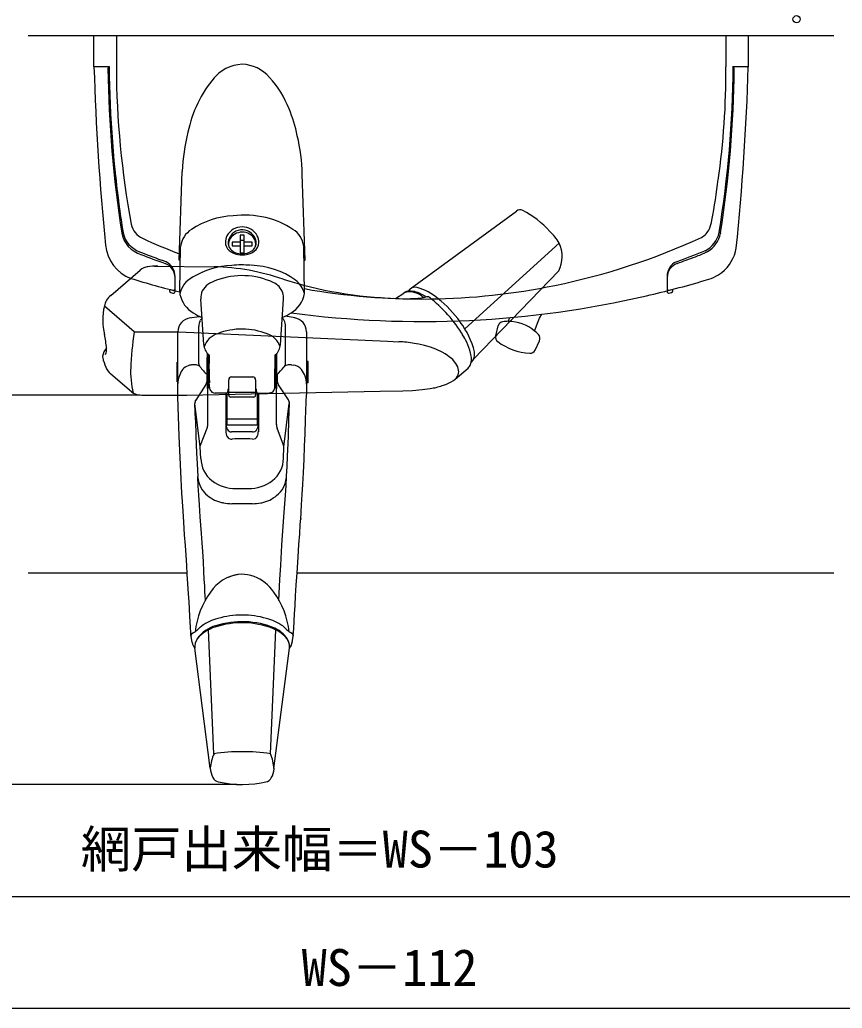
# Model space of a CAD drawing. Units: millimetres, scale not verified. Extents: x -525 to 525, y -783 to 778.
# Drawn here: x -311.8 to -164.7, y -490.5 to -313.8 of the extents above; entities that cross this region are included whole.
import ezdxf
from ezdxf.enums import TextEntityAlignment as Align

# ---------------------------------------------------------------- set-up
doc = ezdxf.new("R2010")
doc.units = ezdxf.units.MM
doc.header["$LTSCALE"] = 4
for name, color, linetype in [('0-3_YKK_12', 2, 'Continuous'), ('0-4_YKK_13', 4, 'Continuous'), ('0-6_YKK_D', 6, 'Continuous'), ('0-8_YSS_K', 3, 'Continuous')]:
    doc.layers.add(name, color=color, linetype=linetype)
doc.styles.add('ＭＳ ゴシック', font='')
doc.styles.get('ＭＳ ゴシック').set_extended_font_data('MS Gothic')

msp = doc.modelspace()

# ---------------------------------------------------------------- linework, layer by layer
at = {"layer": '0-3_YKK_12'}
msp.add_line((-166.236, -316.685), (-310.322, -316.685), dxfattribs=at)
at = {"layer": '0-4_YKK_13'}
for p, q in [((-298.547, -322.185), (-298.547, -316.685)), ((-294.547, -316.685), (-294.547, -322.185)), ((-185.547, -316.685), (-185.547, -322.185)), ((-295.747, -322.185), (-298.547, -322.185)), ((-283.321, -356.763), (-282.771, -340.911)), ((-241.986, -361.861), (-222.994, -348.001)), ((-271.703, -353.231), (-272.403, -353.231)), ((-186.495, -351.863), (-186.519, -351.993)), ((-283.195, -362.337), (-283.057, -354.307)), ((-260.911, -362.706), (-261.048, -354.307)), ((-232.245, -369.02), (-215.355, -353.7)), ((-189.271, -355.065), (-189.436, -355.144)), ((-285.63, -357.066), (-286.475, -356.756)), ((-283.099, -356.763), (-283.321, -356.763)), ((-188.94, -355.299), (-188.807, -355.224)), ((-295.555, -363.062), (-290.319, -358.527)), ((-287.7, -357.817), (-277.036, -357.948)), ((-230.69, -374.472), (-215.428, -358.67)), ((-284.047, -362.225), (-284.047, -359.722)), ((-196.047, -359.709), (-196.047, -359.851)), ((-285.047, -361.976), (-285.047, -362.253)), ((-284.047, -362.355), (-284.047, -362.225)), ((-195.047, -362.253), (-195.047, -361.971)), ((-284.822, -362.544), (-284.421, -362.646)), ((-283.189, -362.865), (-283.186, -362.892)), ((-278.908, -371.844), (-279.424, -363.722)), ((-265.205, -371.894), (-264.681, -363.722)), ((-244.638, -363.59), (-243.154, -362.637)), ((-239.311, -363.225), (-239.82, -362.963)), ((-195.674, -362.646), (-195.273, -362.544)), ((-291.367, -369.575), (-296.688, -364.966)), ((-281.519, -367.101), (-279.698, -366.809)), ((-262.584, -367.101), (-264.38, -366.799)), ((-224.455, -367.717), (-224.203, -367.027)), ((-279.809, -375.267), (-279.807, -368.574)), ((-264.296, -375.267), (-264.296, -368.603)), ((-226.707, -370.262), (-226.253, -368.506)), ((-260.553, -369.557), (-260.553, -380.804)), ((-219.671, -372.831), (-218.886, -371.188)), ((-278.052, -373.634), (-278.053, -379.519)), ((-230.69, -374.472), (-231.092, -375.002)), ((-280.303, -375.5), (-281.114, -375.501)), ((-277.943, -375.262), (-278.053, -375.262)), ((-266.154, -375.262), (-266.053, -375.262)), ((-266.149, -375.262), (-266.15, -375.249)), ((-263.233, -375.5), (-263.802, -375.5)), ((-263.233, -375.5), (-262.899, -375.506)), ((-233.94, -378.019), (-231.642, -376.047)), ((-291.752, -380.389), (-295.572, -377.081)), ((-273.953, -377.646), (-270.153, -377.646)), ((-265.803, -377.21), (-265.798, -378.171)), ((-278.529, -378.978), (-280.358, -381.786)), ((-278.202, -386.213), (-278.202, -379.71)), ((-278.053, -378.262), (-277.898, -378.262)), ((-277.891, -379.528), (-277.927, -378.262)), ((-274.596, -379.897), (-274.61, -380.21)), ((-274.453, -380.921), (-274.453, -378.183)), ((-269.653, -378.183), (-269.652, -380.922)), ((-269.492, -380.231), (-269.51, -379.886)), ((-266.053, -378.262), (-266.2, -378.262)), ((-266.196, -378.283), (-266.195, -378.262)), ((-265.903, -386.213), (-265.903, -379.756)), ((-263.774, -381.745), (-265.55, -379.029)), ((-260.253, -378.662), (-260.553, -378.662)), ((-274.914, -380.512), (-276.889, -380.512)), ((-274.953, -380.512), (-274.953, -387.46)), ((-274.803, -380.488), (-274.803, -386.277)), ((-269.653, -380.443), (-274.453, -380.443)), ((-269.953, -381.241), (-274.153, -381.241)), ((-269.303, -386.277), (-269.303, -380.49)), ((-269.192, -380.512), (-267.217, -380.512)), ((-269.153, -380.512), (-269.152, -387.46)), ((-280.418, -385.301), (-280.52, -382.368)), ((-279.536, -390.138), (-280.487, -382.415)), ((-264.569, -390.138), (-263.619, -382.415)), ((-274.803, -385.133), (-269.303, -385.133)), ((-279.474, -389.861), (-278.304, -386.797)), ((-269.303, -386.277), (-274.803, -386.277)), ((-269.153, -386.161), (-269.153, -386.145)), ((-264.631, -389.861), (-265.8, -386.797)), ((-270.203, -387.477), (-273.953, -387.477)), ((-279.536, -390.138), (-279.474, -389.861)), ((-279.462, -392.201), (-279.536, -390.138)), ((-279.956, -395.606), (-279.984, -395.449)), ((-264.15, -395.606), (-264.121, -395.449)), ((-273.532, -397.563), (-270.858, -397.565)), ((-275.379, -400.158), (-275.578, -400.121)), ((-270.216, -400.311), (-273.89, -400.311)), ((-268.726, -400.158), (-268.527, -400.121)), ((-280.994, -425.119), (-281.195, -423.989)), ((-277.103, -444.998), (-278.063, -422.867)), ((-267.003, -444.998), (-266.042, -422.867)), ((-263.106, -425.125), (-262.91, -423.989)), ((-277.747, -447.585), (-280.534, -426.151)), ((-266.359, -447.624), (-263.571, -426.151))]:
    msp.add_line(p, q, dxfattribs=at)
for points in [[(-181.547, -316.685), (-181.547, -322.185), (-184.342, -322.185)], [(-261.008, -356.763), (-260.795, -356.763), (-261.297, -341.417)], [(-271.703, -354.173), (-270.253, -354.173), (-270.253, -353.567), (-271.703, -353.567), (-271.703, -352.311), (-272.403, -352.311), (-272.403, -353.567), (-273.853, -353.567), (-273.853, -354.173), (-272.403, -354.173)], [(-272.403, -353.567), (-272.403, -355.429), (-271.703, -355.429), (-271.703, -353.567)], [(-196.047, -359.854), (-196.047, -362.204), (-196.047, -362.355)], [(-219.756, -369.427), (-219.132, -367.711), (-218.868, -367.113), (-218.434, -366.418)], [(-291.367, -369.575), (-283.375, -369.602), (-246.069, -371.271), (-244.041, -371.357)], [(-283.553, -378.512), (-283.553, -375.012), (-283.553, -369.557)], [(-236.276, -379.187), (-235.648, -378.97), (-235.015, -378.701), (-234.693, -378.535), (-234.285, -378.276), (-233.94, -378.019), (-233.733, -377.778), (-233.569, -377.527), (-233.442, -377.257), (-233.365, -376.987), (-233.331, -376.698), (-233.341, -376.412), (-233.391, -376.134), (-233.501, -375.803), (-233.634, -375.524), (-233.818, -375.225), (-234.05, -374.919), (-234.403, -374.539), (-234.625, -374.333), (-235.008, -374.019), (-235.313, -373.798), (-235.719, -373.533), (-236.285, -373.211), (-237.421, -372.682), (-238.358, -372.337), (-239.45, -372.016), (-240.425, -371.79), (-241.261, -371.636)], [(-278.303, -378.123), (-278.303, -377.21), (-278.303, -374.884), (-278.275, -373.406)], [(-278.252, -379.716), (-278.259, -379.39), (-278.263, -379.026), (-278.265, -378.602), (-278.267, -378.203), (-278.267, -377.717), (-278.267, -377.384), (-278.266, -376.751), (-278.259, -375.165), (-278.232, -373.464)], [(-277.978, -373.708), (-277.976, -374.782), (-277.973, -375.262)], [(-266.132, -375.262), (-266.131, -375.128), (-266.129, -374.973), (-266.128, -374.762), (-266.128, -374.547), (-266.127, -374.053), (-266.123, -373.707)], [(-266.053, -373.638), (-266.052, -374.025), (-266.052, -375.262), (-266.053, -377.069), (-266.053, -378.262), (-266.053, -379.519), (-266.053, -379.562)], [(-265.856, -379.762), (-265.837, -377.069), (-265.851, -374.608), (-265.875, -373.447)], [(-281.203, -423.847), (-281.237, -423.251), (-281.279, -422.453), (-281.335, -421.409), (-281.39, -420.417), (-281.469, -419.136), (-281.549, -417.807), (-281.635, -416.435), (-281.749, -414.644), (-281.86, -412.914), (-281.964, -411.343), (-282.089, -409.471), (-282.205, -407.756), (-282.336, -405.841), (-282.486, -403.612), (-282.618, -401.607), (-282.725, -399.931), (-282.82, -398.434), (-283.033, -394.573), (-283.299, -388.251), (-283.545, -381.213), (-283.553, -378.512), (-283.653, -378.512), (-283.653, -375.012), (-283.553, -375.012)], [(-277.963, -375.262), (-277.964, -375.078), (-277.963, -374.891)], [(-277.897, -378.258), (-277.899, -377.916), (-277.904, -377.427), (-277.904, -376.683), (-277.932, -375.712), (-277.942, -375.263)], [(-266.199, -378.282), (-266.2, -378.262), (-266.201, -378.206), (-266.201, -378.076), (-266.201, -377.942), (-266.2, -377.805), (-266.199, -377.677), (-266.198, -377.552), (-266.196, -377.374), (-266.194, -377.185), (-266.189, -376.807), (-266.181, -376.345), (-266.172, -375.907), (-266.163, -375.525), (-266.156, -375.29), (-266.153, -375.25)], [(-260.253, -378.662), (-260.253, -374.862), (-260.553, -374.862)], [(-243.318, -380.11), (-241.586, -380.041), (-239.83, -379.886), (-238.43, -379.69)], [(-289.36, -380.903), (-281.951, -380.903), (-247.38, -380.195), (-243.32, -380.101)], [(-262.9, -423.883), (-262.83, -422.586), (-262.761, -421.24), (-262.688, -419.961), (-262.597, -418.513), (-262.49, -416.765), (-262.371, -414.878), (-262.226, -412.636), (-262.04, -409.835), (-261.887, -407.577), (-261.757, -405.664), (-261.647, -404.045), (-261.573, -402.925), (-261.573, -403.051), (-261.417, -400.516), (-261.295, -398.6), (-261.192, -396.852), (-261.079, -394.709), (-260.972, -392.404), (-260.874, -390.026), (-260.79, -387.826), (-260.695, -385.236), (-260.586, -382.164), (-260.553, -380.804)], [(-264.114, -395.372), (-264.022, -393.651), (-263.934, -391.811), (-263.841, -389.562), (-263.789, -388.233), (-263.687, -385.301), (-263.585, -382.368), (-263.584, -382.333)], [(-280.418, -385.301), (-280.316, -388.233), (-280.199, -391.198), (-280.106, -393.197), (-279.984, -395.449)], [(-264.643, -392.201), (-264.569, -390.138), (-264.631, -389.861)], [(-278.623, -417.515), (-278.664, -416.766), (-278.702, -416.013), (-278.754, -415.014), (-278.818, -413.773), (-278.89, -412.401), (-278.988, -410.627), (-279.092, -408.871), (-279.195, -407.274), (-279.307, -405.636), (-279.415, -404.154), (-279.53, -402.62), (-279.692, -400.511), (-279.823, -398.793), (-279.907, -397.118), (-279.981, -395.47)], [(-265.483, -417.609), (-265.292, -413.876), (-265.154, -411.303), (-264.939, -407.711), (-264.574, -402.622), (-264.282, -398.793), (-264.198, -397.118), (-264.115, -395.4)]]:
    msp.add_lwpolyline(points, dxfattribs=at)
for centre, radius, start, end in [((152.18, -308.793), 450.926, 181.70183, 185.76277), ((-295.752, -322.485), 0.3, 89.13177, 179.93816), ((-88.048, -319.898), 208.02, 180.71263, 188.85765), ((-89.292, -319.658), 206.582, 180.70076, 188.15072), ((-136.942, -321.504), 157.607, 180.24748, 190.54119), ((-271.679, -328.85), 7.125, 92.96322, 141.76008), ((-272.343, -328.623), 6.896, 41.20227, 87.54694), ((-318.351, -323.318), 132.808, 351.71611, 0.48879), ((-379.171, -320.585), 194.942, 350.78163, 359.52987), ((-391.7, -319.941), 207.673, 351.15773, 359.29805), ((-184.343, -322.485), 0.3, 341.02945, 90.90299), ((-617.396, -309.626), 436.029, 354.0803, 358.34951), ((-181.855, -322.485), 0.3, 359.98926, 88.44884), ((-260.472, -338.186), 21.709, 139.69271, 168.53901), ((-280.14, -335.988), 17.618, 20.79884, 42.5176), ((-283.868, -338.622), 22.068, 10.70377, 23.75796), ((-248.272, -342.329), 34.529, 165.82302, 177.64679), ((-294.315, -342.16), 33.026, 1.28898, 13.36951), ((-108.621, -321.892), 187.131, 185.96683, 189.22032), ((-287.402, -329.942), 101.261, 348.80715, 352.99179), ((-222.336, -348.783), 1.022, 63.4129, 130.04515), ((-229.367, -362.549), 16.481, 41.48105, 62.99962), ((-272.819, -363.93), 15.138, 93.28631, 123.25481), ((-271.735, -366.965), 18.253, 77.66017, 96.13864), ((-270.623, -362.032), 13.196, 54.63254, 77.79816), ((-193.789, -348.959), 5.755, 337.42539, 353.32502), ((-288.422, -349.623), 3.541, 191.63763, 245.72424), ((-278.859, -354.851), 4.233, 122.28243, 172.61205), ((-272.058, -353.92), 3.104, 90.14922, 150.71251), ((-272.049, -353.854), 2.515, 9.84675, 164.14525), ((-272.048, -353.92), 3.104, 29.28749, 89.85078), ((-265.048, -354.723), 4.021, 5.94499, 59.14226), ((-223.974, -358.941), 10.087, 31.30055, 46.42477), ((-191.899, -349.386), 3.86, 300.93975, 332.51074), ((-288.757, -351.032), 4.913, 190.52238, 253.55072), ((-288.808, -350.901), 4.631, 192.16143, 249.71062), ((-245.552, -256.72), 105.858, 245.24581, 249.12996), ((-272.302, -353.624), 2.749, 153.60371, 179.80112), ((-272.904, -353.703), 1.654, 161.07986, 229.18843), ((-272.446, -353.949), 2.053, 116.88843, 181.23601), ((-272.022, -354.458), 2.702, 61.0144, 120.02852), ((-271.768, -353.964), 2.147, 353.47219, 60.56318), ((-271.803, -353.624), 2.749, 0.19888, 26.39629), ((-240.241, -243.202), 120.508, 281.54804, 294.68469), ((-191.249, -350.922), 4.59, 295.52661, 348.78869), ((-191.205, -351.1), 4.77, 300.17059, 349.21271), ((-289.452, -353.437), 7.044, 185.1106, 249.12926), ((-152.705, -2.395), 378.77, 248.65508, 249.31866), ((-271.893, -353.363), 3.168, 184.47868, 190.75625), ((-272.904, -353.442), 2.164, 193.71523, 238.76643), ((-272.192, -352.865), 2.746, 224.43853, 272.97482), ((-271.899, -352.909), 2.702, 266.81766, 305.07128), ((-271.821, -352.56), 3.234, 271.56725, 306.05599), ((-271.237, -353.688), 1.687, 301.85835, 8.31396), ((-271.09, -353.507), 2.039, 305.39611, 357.05823), ((-220.461, -356.11), 5.646, 333.03884, 25.26522), ((-273.598, -142.234), 228.94, 290.24075, 291.56841), ((-190.745, -353.384), 7.157, 308.91929, 350.24858), ((-244.109, -238.245), 126.195, 248.60329, 250.68671), ((-272.07, -351.911), 3.903, 238.78866, 265.30335), ((-272.113, -349.574), 6.233, 267.45609, 274.66438), ((-535.671, 581.006), 998.528, 289.99339, 290.19322), ((-200.508, -330.206), 27.631, 290.14651, 294.75046), ((-288.437, -361.013), 3.118, 98.93665, 127.12597), ((-287.516, -366.206), 8.392, 87.33305, 100.46617), ((-286.812, -359.931), 2.766, 1.84416, 69.56946), ((-286.93, -359.641), 2.884, 358.38787, 63.13434), ((-273.34, -372.192), 14.502, 92.30093, 121.51192), ((-277.868, -397.686), 39.747, 70.72247, 88.80112), ((-272.142, -376.133), 18.517, 85.1592, 95.51645), ((-270.701, -371.732), 14.051, 54.24166, 88.84113), ((-193.22, -359.612), 2.829, 114.47711, 181.96796), ((-193.258, -359.947), 2.791, 111.51548, 178.16261), ((-249.991, -224.978), 141.412, 252.73447, 256.41654), ((-279.007, -363.633), 4.258, 116.6904, 169.36916), ((-272.142, -376.133), 18.517, 118.2964, 119.25537), ((-275.499, -364.424), 4.231, 105.66678, 129.0214), ((-272.053, -372.709), 13.183, 65.20283, 110.36789), ((-242.333, -289.256), 74.369, 252.46022, 268.22389), ((-265.595, -364.106), 4.888, 16.63634, 50.57067), ((-239.589, -189.574), 178.059, 282.93533, 286.36992), ((-191.408, -351.954), 8.694, 283.31367, 306.39412), ((-284.734, -362.243), 0.314, 178.10566, 253.74306), ((-284.347, -361.839), 0.3, 257.96479, 358.71322), ((-276.791, -363.407), 2.652, 121.12951, 186.83328), ((-267.973, -363.899), 3.475, 22.05095, 65.34601), ((-240.042, -245.155), 118.554, 259.85715, 281.6427), ((-241.107, -363.079), 1.466, 75.70535, 147.97788), ((-243.195, -370.699), 9.366, 48.75062, 74.84042), ((-195.747, -361.839), 0.3, 180, 283.67405), ((-195.348, -362.253), 0.3, 284.40057, 359.96204), ((-293.554, -365.543), 3.187, 128.89102, 169.58725), ((-284.348, -362.354), 0.3, 255.87795, 0.23738), ((-281.398, -362.581), 1.814, 172.28103, 189.0211), ((-278.215, -361.792), 5.092, 192.47998, 239.50529), ((-267.775, -363.353), 3.116, 353.18859, 14.08029), ((-265.806, -361.898), 4.961, 299.69523, 350.62223), ((-239.919, -190.315), 177.409, 262.42397, 283.08428), ((-242.814, -339.112), 24.546, 265.73854, 278.25579), ((-242.161, -363.887), 1.596, 88.3698, 128.4771), ((-242.087, -365.797), 3.366, 51.84052, 107.24554), ((-242.203, -366.846), 4.555, 58.45665, 89.47052), ((-238.973, -361.36), 2.068, 239.97792, 261.18171), ((-238.99, -362.578), 0.722, 243.61492, 271.34554), ((-239.022, -364.327), 1.028, 35.07789, 88.23491), ((-253.882, -383.075), 24.91, 29.62623, 50.8749), ((-248.547, -378.538), 18.824, 34.79987, 52.23731), ((-195.747, -362.354), 0.3, 180.06874, 284.16262), ((-286.37, -367.506), 10.626, 166.1733, 194.1577), ((-281.024, -369.581), 2.529, 96.91709, 179.46262), ((-276.331, -359.878), 7.724, 234.66382, 248.00826), ((-278.467, -368.282), 1.317, 124.01733, 147.07522), ((-265.176, -367.767), 0.67, 19.44425, 64.6978), ((-267.197, -360.855), 6.587, 290.59322, 306.13475), ((-266.945, -368.651), 2.646, 1.85937, 24.76319), ((-263.058, -369.562), 2.506, 0.10292, 81.51399), ((-277.63, -368.547), 2.178, 153.60168, 180.7276), ((-272.065, -381.058), 11.98, 67.87654, 111.48142), ((-243.996, -376.348), 13.86, 13.29978, 37.82311), ((-225.285, -368.756), 1, 97.90864, 165.52754), ((-224.33, -376.3), 8.604, 90.78376, 97.29889), ((-224.437, -374.978), 7.26, 49.88386, 90.13918), ((-309.265, -373.211), 12.969, 3.1465, 14.1278), ((-231.912, -378.467), 60.116, 171.49437, 177.8366), ((-275.358, -373.439), 3.694, 107.22427, 161.18233), ((-268.563, -373.28), 3.47, 17.45934, 73.09591), ((-242.137, -376.151), 11.28, 11.69437, 32.49667), ((-225.727, -370.515), 1.012, 166.70092, 232.95548), ((-223.332, -373.804), 5.672, 41.31704, 50.8241), ((-219.788, -370.757), 1, 334.47246, 44.25677), ((-294.379, -374.348), 2.677, 136.33059, 171.29307), ((-298.616, -372.704), 2.309, 336.67414, 5.09132), ((-276.307, -371.71), 2.604, 182.76086, 229.87192), ((-267.798, -371.721), 2.597, 310.02082, 357.00193), ((-244.664, -391.522), 20.174, 80.28652, 88.22889), ((-220.157, -363.219), 10.191, 232.67198, 267.42257), ((-220.563, -372.416), 0.985, 266.96653, 335.0703), ((-295.079, -373.829), 1.95, 183.33873, 190.70989), ((-285.043, -371.272), 12.303, 193.72507, 201.94823), ((-233.84, -374.433), 2.806, 339.803, 11.70058), ((-233.327, -373.437), 2.833, 338.58362, 5.6372), ((-293.9, -374.934), 2.72, 200.13307, 232.09265), ((-275.194, -376.722), 16.8, 177.17498, 193.07953), ((-280.891, -377.858), 2.371, 96.89876, 152.11233), ((-280.337, -376.613), 1.113, 47.99601, 88.2659), ((-279.053, -375.259), 0.754, 180.60468, 224.31642), ((-271.315, -369.589), 10.34, 216.81876, 227.48356), ((-282.699, -375.23), 4.757, 359.61495, 4.0892), ((-274.748, -367.81), 12.976, 313.57946, 321.54617), ((-265.28, -375.177), 0.987, 314.66933, 354.77499), ((-263.782, -376.542), 1.042, 91.12193, 140.50342), ((-263.104, -377.608), 2.111, 38.65709, 84.44929), ((-264.705, -378.874), 4.153, 359.4306, 38.49619), ((-232.432, -375.044), 1.277, 308.18329, 343.71727), ((-279.188, -378.905), 4.364, 145.16605, 178.4804), ((-279.996, -378.132), 1.693, 330.13824, 0.30269), ((-273.953, -378.146), 0.5, 90, 180), ((-270.152, -378.146), 0.5, 355.78511, 90.13196), ((-264.073, -378.135), 1.727, 180.88883, 210.97288), ((-278.249, -379.52), 0.196, 269.30028, 1.14317), ((-263.952, -377.963), 13.97, 181.2267, 182.92511), ((-308.67, -378.405), 30.773, 359.49262, 0.26346), ((-276.878, -379.496), 1.016, 178.33082, 269.37423), ((-274.417, -379.949), 0.186, 101.03503, 164.25939), ((-269.695, -379.956), 0.194, 18.07808, 77.42674), ((-267.183, -379.541), 0.965, 268.60949, 359.27887), ((-369.449, -375.662), 103.304, 357.80505, 358.55741), ((-265.853, -379.563), 0.2, 175.967, 268.93971), ((-239.662, -369.537), 10.227, 276.91785, 289.33508), ((-290.341, -378.37), 2.463, 235.04548, 263.93861), ((-289.362, -371.685), 9.217, 262.27553, 270.0121), ((-274.901, -380.219), 0.291, 269.82109, 1.51358), ((-274.143, -380.932), 0.31, 177.98905, 268.23319), ((-269.955, -380.939), 0.303, 270.37979, 3.31734), ((-269.194, -380.213), 0.3, 180.2729, 270.34758), ((-279.553, -382.322), 0.969, 143.55976, 182.74306), ((-279.525, -382.284), 0.971, 149.12902, 187.71056), ((-264.611, -382.292), 1, 352.98574, 33.17795), ((-264.635, -382.348), 1.05, 0.7756, 34.99232), ((-280.064, -386.187), 1.862, 340.88072, 0.7939), ((-273.258, -386.128), 1.694, 180.54007, 211.82675), ((-270.762, -386.151), 1.609, 321.81792, 359.63027), ((-264.042, -386.187), 1.862, 179.2061, 199.11928), ((-273.118, -387.433), 1.835, 175.50889, 208.95102), ((-273.955, -387.879), 0.879, 208.39472, 278.87331), ((-273.921, -386.588), 0.889, 208.69733, 267.98363), ((-272.052, -423.404), 34.701, 86.93729, 92.92035), ((-270.164, -386.687), 0.79, 267.14017, 296.6902), ((-270.159, -387.849), 0.905, 269.46566, 333.13899), ((-270.259, -386.513), 0.989, 298.49899, 324.4397), ((-271.096, -387.406), 1.944, 333.81114, 1.38276), ((-274.125, -392.024), 5.33, 181.90475, 231.16262), ((-269.97, -392.024), 5.33, 308.83738, 358.09525), ((-275.422, -395.239), 4.548, 184.61846, 232.01356), ((-268.683, -395.239), 4.548, 307.98644, 355.38154), ((-273.357, -390.846), 6.722, 232.45365, 271.67849), ((-270.738, -390.846), 6.722, 268.32151, 307.54635), ((-274.466, -394.513), 5.717, 228.94047, 258.78237), ((-269.639, -394.513), 5.717, 281.21763, 311.05953), ((-273.197, -386.195), 14.133, 261.11556, 267.12956), ((-270.909, -386.195), 14.133, 272.87044, 278.88444), ((-271.761, -420.032), 7.128, 97.65788, 146.5772), ((-272.061, -418.763), 5.843, 68.59227, 114.96267), ((-272.334, -420.032), 7.128, 33.4228, 70.27182), ((-265.769, -424.805), 14.772, 143.84574, 173.7047), ((-278.326, -424.805), 14.772, 6.2953, 36.15426), ((-272.498, -433.469), 13.233, 88.04831, 107.22412), ((-271.597, -433.469), 13.233, 72.77588, 91.95169), ((-275.201, -427.95), 6.043, 105.28166, 143.73956), ((-599.564, -73.684), 473.297, 312.46336, 312.58537), ((-274.396, -428.968), 8.385, 103.94165, 125.70126), ((-272.053, -436.923), 15.344, 69.00703, 108.44514), ((-272.088, -436.94), 15.55, 67.76079, 107.61826), ((-269.699, -428.968), 8.385, 54.29874, 76.05835), ((55.469, -73.684), 473.297, 227.41463, 227.53664), ((-280.677, -423.893), 0.527, 118.64041, 190.56298), ((-283.597, -417.738), 6.286, 295.10981, 298.3932), ((-281.394, -421.583), 1.86, 295.35381, 303.4599), ((-281.328, -421.7), 1.726, 303.85629, 318.65586), ((-274.908, -428.912), 6.843, 106.98546, 138.53866), ((-269.186, -428.912), 6.843, 41.46134, 73.01454), ((-268.793, -427.856), 5.906, 36.10157, 63.98911), ((-262.766, -421.7), 1.726, 221.34414, 236.14371), ((-262.701, -421.583), 1.86, 236.5401, 244.64619), ((-260.498, -417.738), 6.286, 241.6068, 244.89019), ((-263.418, -423.893), 0.527, 349.43702, 61.35959), ((-278.488, -424.621), 2.555, 191.11171, 216.78306), ((-277.735, -425.987), 2.815, 145.23222, 183.34045), ((-277.724, -425.987), 2.815, 145.23222, 183.34045), ((-266.371, -425.987), 2.815, 356.65955, 34.76778), ((-266.253, -425.885), 2.695, 0.27735, 33.59123), ((-265.642, -424.595), 2.591, 323.08704, 352.20277), ((-270.137, -448.157), 7.631, 155.52364, 175.70316), ((-272.052, -480.131), 35.494, 81.82315, 98.18098), ((-274.324, -448.178), 7.982, 3.28317, 23.48157), ((-273.782, -447.373), 3.972, 183.06142, 207.71551), ((-269.372, -447.643), 3.018, 326.8514, 358.50656), ((-276.106, -448.742), 1.284, 204.30576, 260.63944), ((-272.032, -431.426), 19.072, 256.92811, 283.46293), ((-267.974, -448.805), 1.229, 278.1767, 337.2336)]:
    msp.add_arc(centre, radius, start, end, dxfattribs=at)
for centre, major_axis, ratio, start_param, end_param in [((-277.959, -374.898), (0, -0.0537), 0.079173, 1.7015705, 4.5816148), ((-266.152, -375.249), (0, 0.0132), 0.113308, 4.636778, 7.9295926), ((-277.901, -378.677), (0, -0.0138), 0.185519, 4.712389, 7.8539816)]:
    msp.add_ellipse(centre, major_axis=major_axis, ratio=ratio, start_param=start_param, end_param=end_param, dxfattribs=at)
msp.add_ellipse((-266.198, -378.282), major_axis=(0, -0.00613), ratio=0.244872, dxfattribs=at)
at = {"layer": '0-6_YKK_D'}
for p, q in [((-290.362, -380.903), (-462, -380.903)), ((-273.032, -450.497), (-482, -450.497)), ((-361.5, -470.497), (-111.5, -470.497)), ((-357, -490.497), (-116.053, -490.497))]:
    msp.add_line(p, q, dxfattribs=at)
msp.add_circle((-172.91, -313.685), 0.637, dxfattribs=at)
at = {"layer": '0-8_YSS_K'}
for p, q in [((-310.322, -412.685), (-281.876, -412.685)), ((-262.23, -412.685), (-166.236, -412.685))]:
    msp.add_line(p, q, dxfattribs=at)

# ---------------------------------------------------------------- texts
at = {"layer": '0-6_YKK_D', "style": 'ＭＳ ゴシック'}
for s, p in [('網戸出来幅＝WS－103', (-300.906, -467.321)), ('WS－112', (-261.404, -488.497))]:
    msp.add_text(s, height=6.598, dxfattribs=at).set_placement(p, align=Align.BOTTOM_LEFT)

doc.saveas('drawing.dxf')
